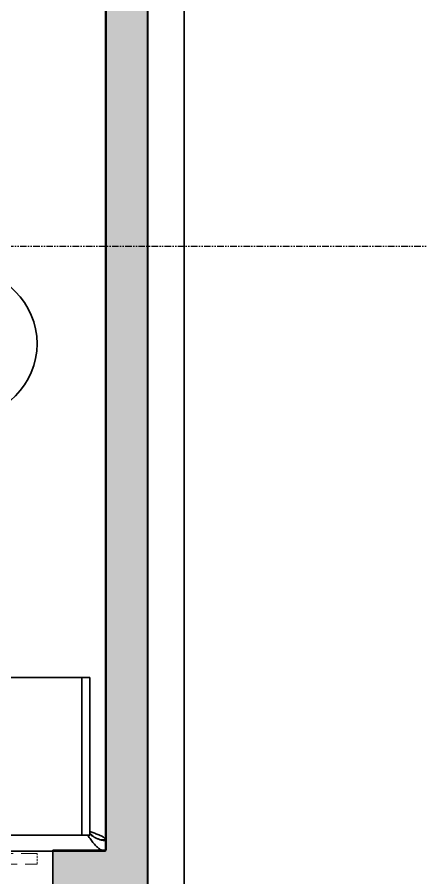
# Model space of a CAD drawing. Header units: millimetres. Extents: x -116965 to 323937, y 291661 to 566926.
# Drawn here: x -24752 to -24675.2, y 326380.4 to 326544.1 of the extents above; entities that cross this region are included whole.
import ezdxf

# ---------------------------------------------------------------- set-up
doc = ezdxf.new("R2010")
doc.units = ezdxf.units.MM
doc.linetypes.add('DASHED', pattern=[0.75, 0.5, -0.25])
doc.linetypes.add('PHANTOM', pattern=[2.5, 1.25, -0.25, 0.25, -0.25, 0.25, -0.25])
doc.layers.add('DEFAULT_3', color=7, linetype='PHANTOM')
for name, color, linetype, lineweight in [('Hatch', 7, 'Continuous', 9), ('Hidden Edges(Schneider)', 7, 'DASHED', 18), ('Sketch Geometry(Schneider)', 7, 'Continuous', 35), ('Visible Edges(Schneider)', 7, 'Continuous', 35)]:
    doc.layers.add(name, color=color, linetype=linetype, lineweight=lineweight)

msp = doc.modelspace()

# ---------------------------------------------------------------- hatches: boundary and pattern name
at = {"layer": 'Hatch'}
msp.add_hatch(color=256, dxfattribs=at).paths.add_polyline_path([(-24727.185886, 326332.407066), (-24745.249779, 326332.407066), (-24745.249779, 326385.619246), (-24735.095489, 326385.619246), (-24735.095489, 326578.577898), (-24820.048622, 326578.577898), (-24820.048622, 326590.462073), (-24745.249779, 326590.462073), (-24745.249779, 326682.563452), (-24727.185886, 326682.563452)])

# ---------------------------------------------------------------- linework, layer by layer
at = {"layer": 'DEFAULT_3', "color": 3, "linetype": 'PHANTOM'}
msp.add_line((-24605.227101, 326500.485785), (-25775.997838, 326500.485785), dxfattribs=at)
at = {"layer": 'Hidden Edges(Schneider)', "ltscale": 6.091982}
for p, q in [((-24748.237237, 326384.964712), (-24764.237237, 326384.964712)), ((-24764.237237, 326382.964712), (-24748.237237, 326382.964712))]:
    msp.add_line(p, q, dxfattribs=at)
at = {"layer": 'Hidden Edges(Schneider)', "ltscale": 0.76141}
msp.add_line((-24748.237237, 326382.964712), (-24748.237237, 326384.964712), dxfattribs=at)
at = {"layer": 'Sketch Geometry(Schneider)'}
for p, q in [((-24727.185886, 326682.563452), (-24727.185886, 326332.407066)), ((-24735.095489, 326385.619246), (-24735.095489, 326578.577898)), ((-24745.249779, 326332.407066), (-24745.249779, 326385.619246)), ((-24745.249779, 326385.619246), (-24735.095489, 326385.619246))]:
    msp.add_line(p, q, dxfattribs=at)
at = {"layer": 'Visible Edges(Schneider)'}
for p, q in [((-24727.237237, 326682.464712), (-24727.237237, 326332.464712)), ((-24720.237237, 326332.464712), (-24720.237237, 326682.464712)), ((-24735.237237, 326576.364712), (-24735.237237, 326387.564712)), ((-24921.741522, 326418.464712), (-24739.732952, 326418.464712)), ((-24738.237237, 326418.464712), (-24739.732952, 326418.464712)), ((-24739.732952, 326388.464712), (-24739.732952, 326418.464712)), ((-24738.237237, 326388.464712), (-24738.237237, 326418.464712)), ((-24739.732952, 326388.464712), (-24921.741522, 326388.464712)), ((-24739.732952, 326388.464712), (-24738.237237, 326388.464712)), ((-24736.045898, 326387.564712), (-24735.237237, 326387.564712)), ((-24735.237236, 326387.464712), (-24735.237236, 326385.464712)), ((-24735.237237, 326385.464712), (-25405.237237, 326385.464712)), ((-24745.237237, 326332.464712), (-24745.237237, 326385.464712))]:
    msp.add_line(p, q, dxfattribs=at)
at = {"layer": 'Visible Edges(Schneider)', "flags": 128}
for points in [[(-24735.237236, 326385.464712), (-24735.37736, 326385.470766), (-24735.517359, 326385.488889), (-24735.657349, 326385.519023), (-24735.797425, 326385.561111), (-24735.937576, 326385.615035), (-24736.077595, 326385.680551), (-24736.217575, 326385.757486), (-24736.357632, 326385.84567), (-24736.497755, 326385.944844), (-24736.637545, 326386.054404), (-24736.777067, 326386.173998), (-24736.916428, 326386.303311), (-24737.055712, 326386.442025), (-24737.195044, 326386.589824), (-24737.334528, 326386.746391), (-24737.474251, 326386.91141), (-24737.614327, 326387.084548), (-24737.754355, 326387.264834), (-24737.894192, 326387.451518), (-24738.033962, 326387.644162), (-24738.173742, 326387.842324), (-24738.313666, 326388.045563), (-24738.453789, 326388.253399), (-24738.593788, 326388.464713)], [(-24738.237238, 326389.159075), (-24738.026219, 326389.092668), (-24737.819128, 326389.02635), (-24737.616425, 326388.960074), (-24737.418547, 326388.893788), (-24737.225971, 326388.827443), (-24737.039147, 326388.760989), (-24736.858645, 326388.694419), (-24736.685629, 326388.627959), (-24736.520577, 326388.561611), (-24736.36384, 326388.495323), (-24736.215754, 326388.429047), (-24736.07666, 326388.362732), (-24735.946894, 326388.296329), (-24735.826807, 326388.229789), (-24735.71702, 326388.163236), (-24735.617991, 326388.096756), (-24735.529919, 326388.030298), (-24735.453005, 326387.963813), (-24735.387449, 326387.897251), (-24735.333557, 326387.830695), (-24735.291519, 326387.764213), (-24735.261412, 326387.697756), (-24735.243292, 326387.631273), (-24735.237236, 326387.564712)], [(-24737.520323, 326388.216119), (-24737.542439, 326388.241751), (-24737.565308, 326388.267366), (-24737.588911, 326388.292968), (-24737.613239, 326388.318558), (-24737.638293, 326388.344141), (-24737.664051, 326388.369718), (-24737.690516, 326388.395293), (-24737.717667, 326388.420868), (-24737.745505, 326388.446447), (-24737.774019, 326388.472032), (-24737.803192, 326388.497626), (-24737.833023, 326388.523232), (-24737.863503, 326388.548853), (-24737.894621, 326388.574492), (-24737.926359, 326388.600151), (-24737.958727, 326388.625834), (-24737.991705, 326388.651543), (-24738.025274, 326388.677276), (-24738.059368, 326388.702996), (-24738.093977, 326388.728698), (-24738.129082, 326388.754384), (-24738.164673, 326388.780058), (-24738.200722, 326388.805722), (-24738.237238, 326388.831379)], [(-24738.237229, 326388.699352), (-24738.112393, 326388.609734), (-24737.987843, 326388.522365), (-24737.863512, 326388.437387), (-24737.739306, 326388.354942), (-24737.615175, 326388.275175), (-24737.491026, 326388.198228), (-24737.3668, 326388.124244), (-24737.242413, 326388.053366), (-24737.117796, 326387.985736), (-24736.992874, 326387.921498), (-24736.867571, 326387.860795), (-24736.741982, 326387.803848), (-24736.616554, 326387.751001), (-24736.491232, 326387.702352), (-24736.365948, 326387.657983), (-24736.240626, 326387.617975), (-24736.115189, 326387.582408), (-24735.98959, 326387.55137), (-24735.864105, 326387.525007), (-24735.738764, 326387.503376), (-24735.61348, 326387.486502), (-24735.488177, 326387.474415), (-24735.362787, 326387.467143), (-24735.237236, 326387.464712)]]:
    msp.add_lwpolyline(points, dxfattribs=at)
at = {"layer": 'Visible Edges(Schneider)'}
msp.add_circle((-24762.237237, 326481.964712), 14, dxfattribs=at)

doc.saveas('drawing.dxf')
